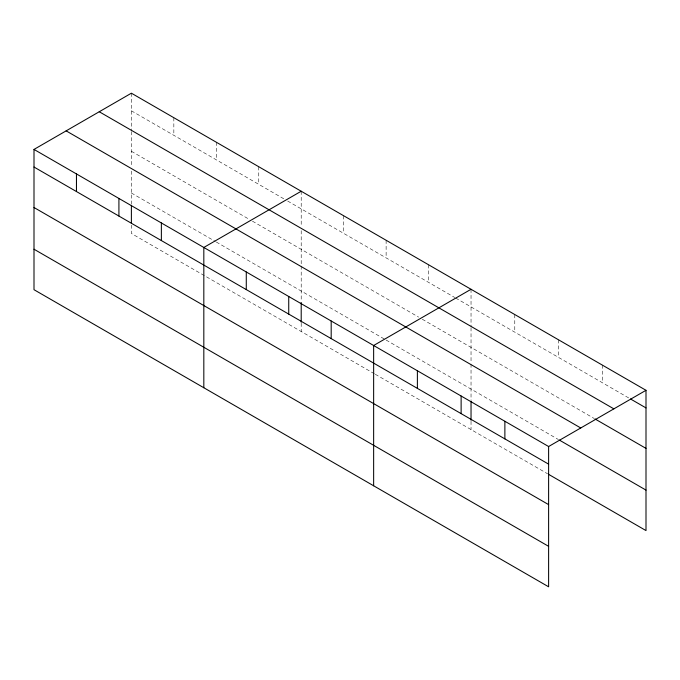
<?xml version="1.0" encoding="UTF-8"?>
<svg xmlns="http://www.w3.org/2000/svg" width="680" height="680" viewBox="0 0 680 680"><rect width="100%" height="100%" fill="white"/><g stroke="black" fill="none" stroke-linecap="round" stroke-linejoin="round"><path stroke-width="0.51" stroke-dasharray="3.4 2.55" d="M131.385 110.806L284.045 198.942M287.657 201.033L454.775 297.508M455.677 298.036L629.595 398.446M131.385 151.283L248.821 219.088M252.433 221.17L418.642 317.126M422.254 319.218L594.057 418.404M131.385 192.993L215.398 241.494M216.299 242.02L385.22 339.541M386.121 340.059L558.518 439.594M374.374 373.762L131.385 233.478L131.385 225.174M375.284 374.28L547.578 473.764M602.259 365.05L602.259 382.661M558.518 339.787L558.518 357.408M514.777 314.534L514.777 332.154M471.036 289.28L471.036 326.621M471.036 327.658L471.036 363.018M471.036 364.063L471.036 400.503M471.036 421.26L471.036 429.565M428.578 264.775L428.578 282.387M386.121 240.261L386.121 257.873M343.663 215.747L343.663 233.368M301.206 191.233L301.206 226.5M301.206 230.648L301.206 264.971M301.206 266.016L301.206 301.418M301.206 323.212L301.206 331.517M258.757 166.727L258.757 184.339M216.299 142.214L216.299 159.826M173.842 117.7L173.842 135.32M131.385 93.194L131.385 130.526M131.385 131.563L131.385 166.923M131.385 171.096L131.385 204.408"/><path stroke-width="1.02" d="M34 149.421L548.615 446.522L548.615 586.806L34 289.697L34 149.421L131.385 93.194L646 390.303L646 530.578L548.488 474.283M301.206 191.233L203.821 247.46L203.821 387.745M471.036 289.28L373.643 345.508L373.643 485.792M548.615 446.522L646 390.303M630.505 398.973L646 407.915M99.246 111.749L613.861 408.858M594.966 418.931L646 448.392M66.138 130.866L580.754 427.975M559.428 440.121L646 490.101M34 167.033L548.615 464.142M34 207.51L548.615 504.619M34 249.22L548.615 546.329M504.875 421.269L504.875 438.889M471.036 401.54L471.036 420.223M461.125 396.015L461.125 413.635M417.384 370.762L417.384 388.382M331.185 320.994L331.185 338.615M301.206 302.455L301.206 322.175M288.736 296.488L288.736 314.1M246.279 271.975L246.279 289.587M161.364 222.955L161.364 240.567M131.385 205.445L131.385 223.091M118.915 198.441L118.915 216.053M76.457 173.927L76.457 191.547"/></g></svg>
